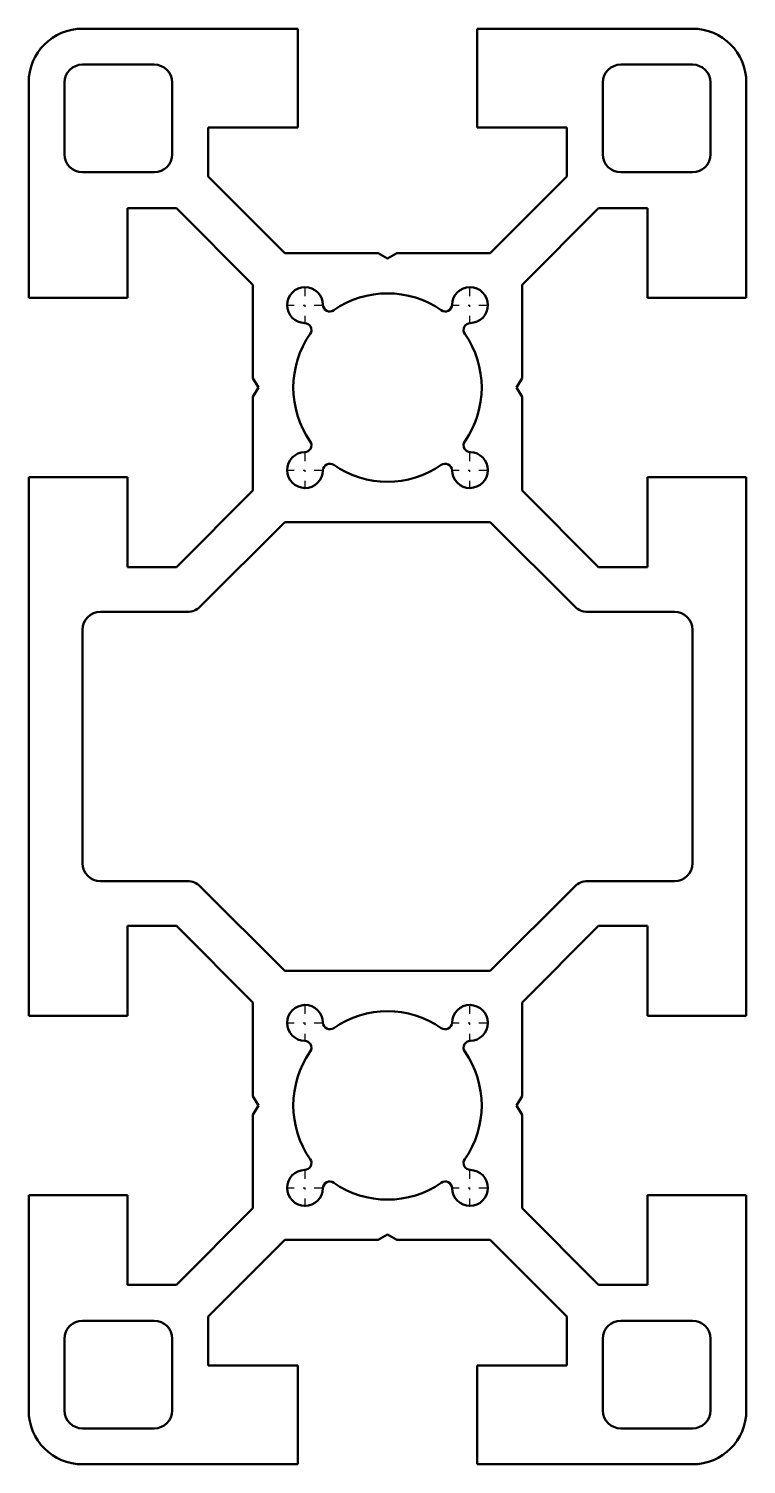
# Model space of a CAD drawing. Header units: millimetres. Extents: x -20 to 20, y -40 to 40.
import ezdxf

# ---------------------------------------------------------------- set-up
doc = ezdxf.new("R2010")
doc.units = ezdxf.units.MM
doc.linetypes.add('Center', pattern=[1.5, 0.45, -0.5, 0.05, -0.5])
doc.layers.add('center', color=4, linetype='Center', lineweight=25)
doc.layers.add('vis', color=1, linetype='Continuous', lineweight=50)

msp = doc.modelspace()

# ---------------------------------------------------------------- linework, layer by layer
at = {"layer": 'center'}
for p, q in [((-4.596, 23.546), (-4.596, 25.646)), ((4.596, 23.546), (4.596, 25.646)), ((-5.646, 24.596), (-3.546, 24.596)), ((3.546, 24.596), (5.646, 24.596)), ((-4.596, 14.354), (-4.596, 16.454)), ((4.596, 14.354), (4.596, 16.454)), ((-5.646, 15.404), (-3.546, 15.404)), ((3.546, 15.404), (5.646, 15.404)), ((-4.596, -16.454), (-4.596, -14.354)), ((4.596, -16.454), (4.596, -14.354)), ((-5.646, -15.404), (-3.546, -15.404)), ((3.546, -15.404), (5.646, -15.404)), ((-4.596, -25.646), (-4.596, -23.546)), ((4.596, -25.646), (4.596, -23.546)), ((-5.646, -24.596), (-3.546, -24.596)), ((3.546, -24.596), (5.646, -24.596))]:
    msp.add_line(p, q, dxfattribs=at)
at = {"layer": 'vis'}
for p, q in [((-5, 40), (-17, 40)), ((-5, 34.5), (-5, 40)), ((17, 40), (5, 40)), ((5, 40), (5, 34.5)), ((-13, 38), (-17, 38)), ((17, 38), (13, 38)), ((-20, 37), (-20, 25)), ((-18, 37), (-18, 33)), ((-12, 33), (-12, 37)), ((12, 37), (12, 33)), ((18, 33), (18, 37)), ((20, 25), (20, 37)), ((-10, 31.768), (-10, 34.5)), ((-10, 34.5), (-5, 34.5)), ((5, 34.5), (10, 34.5)), ((10, 34.5), (10, 31.768)), ((-17, 32), (-13, 32)), ((-5.732, 27.5), (-10, 31.768)), ((10, 31.768), (5.732, 27.5)), ((13, 32), (17, 32)), ((-14.5, 25), (-14.5, 30)), ((-14.5, 30), (-11.768, 30)), ((-11.768, 30), (-7.5, 25.732)), ((7.5, 25.732), (11.768, 30)), ((11.768, 30), (14.5, 30)), ((14.5, 30), (14.5, 25)), ((-0.52, 27.5), (-5.732, 27.5)), ((0, 27.2), (-0.52, 27.5)), ((0.52, 27.5), (0, 27.2)), ((5.732, 27.5), (0.52, 27.5)), ((-7.5, 25.732), (-7.5, 20.52)), ((7.5, 20.52), (7.5, 25.732)), ((-20, 25), (-14.5, 25)), ((14.5, 25), (20, 25)), ((-7.5, 20.52), (-7.2, 20)), ((7.2, 20), (7.5, 20.52)), ((7.5, 19.48), (7.2, 20)), ((-7.2, 20), (-7.5, 19.48)), ((-7.5, 19.48), (-7.5, 14.268)), ((7.5, 14.268), (7.5, 19.48)), ((-20, 15), (-20, -15)), ((-14.5, 15), (-20, 15)), ((-14.5, 10), (-14.5, 15)), ((20, 15), (14.5, 15)), ((14.5, 15), (14.5, 10)), ((20, -15), (20, 15)), ((-7.5, 14.268), (-11.768, 10)), ((11.768, 10), (7.5, 14.268)), ((-5.732, 12.5), (-10.439, 7.793)), ((5.732, 12.5), (-5.732, 12.5)), ((10.439, 7.793), (5.732, 12.5)), ((-11.768, 10), (-14.5, 10)), ((14.5, 10), (11.768, 10)), ((-11.146, 7.5), (-16, 7.5)), ((16, 7.5), (11.146, 7.5)), ((-17, 6.5), (-17, -6.5)), ((17, -6.5), (17, 6.5)), ((-16, -7.5), (-11.146, -7.5)), ((-10.439, -7.793), (-5.732, -12.5)), ((5.732, -12.5), (10.439, -7.793)), ((11.146, -7.5), (16, -7.5)), ((-14.5, -15), (-14.5, -10)), ((-14.5, -10), (-11.768, -10)), ((-11.768, -10), (-7.5, -14.268)), ((7.5, -14.268), (11.768, -10)), ((11.768, -10), (14.5, -10)), ((14.5, -10), (14.5, -15)), ((-5.732, -12.5), (5.732, -12.5)), ((-7.5, -14.268), (-7.5, -19.48)), ((7.5, -19.48), (7.5, -14.268)), ((-20, -15), (-14.5, -15)), ((14.5, -15), (20, -15)), ((-7.5, -19.48), (-7.2, -20)), ((7.2, -20), (7.5, -19.48)), ((7.5, -20.52), (7.2, -20)), ((-7.2, -20), (-7.5, -20.52)), ((-7.5, -20.52), (-7.5, -25.732)), ((7.5, -25.732), (7.5, -20.52)), ((-14.5, -25), (-20, -25)), ((-20, -25), (-20, -37)), ((-14.5, -30), (-14.5, -25)), ((20, -25), (14.5, -25)), ((14.5, -25), (14.5, -30)), ((20, -37), (20, -25)), ((-7.5, -25.732), (-11.768, -30)), ((11.768, -30), (7.5, -25.732)), ((-0.52, -27.5), (0, -27.2)), ((0, -27.2), (0.52, -27.5)), ((-10, -31.768), (-5.732, -27.5)), ((-5.732, -27.5), (-0.52, -27.5)), ((0.52, -27.5), (5.732, -27.5)), ((5.732, -27.5), (10, -31.768)), ((-11.768, -30), (-14.5, -30)), ((14.5, -30), (11.768, -30)), ((-13, -32), (-17, -32)), ((-10, -34.5), (-10, -31.768)), ((10, -31.768), (10, -34.5)), ((17, -32), (13, -32)), ((-18, -33), (-18, -37)), ((-12, -37), (-12, -33)), ((12, -33), (12, -37)), ((18, -37), (18, -33)), ((-5, -34.5), (-10, -34.5)), ((-5, -40), (-5, -34.5)), ((10, -34.5), (5, -34.5)), ((5, -34.5), (5, -40)), ((-17, -38), (-13, -38)), ((13, -38), (17, -38)), ((-17, -40), (-5, -40)), ((5, -40), (17, -40))]:
    msp.add_line(p, q, dxfattribs=at)
for centre, radius, start, end in [((17, 37), 3, 0, 90), ((-17, 37), 3, 90, 180), ((-17, 37), 1, 90, 180), ((-13, 37), 1, 0, 90), ((13, 37), 1, 90, 180), ((17, 37), 1, 0, 90), ((-17, 33), 1, 180, 270), ((-13, 33), 1, 270, 0), ((13, 33), 1, 180, 270), ((17, 33), 1, 270, 0), ((-4.596, 24.596), 1, 1.02074, 268.97926), ((0, 20), 5.25, 55.15915, 124.84085), ((4.596, 24.596), 1, 271.02074, 178.97926), ((-3.216, 24.621), 0.38, 181.02073, 304.84085), ((3.216, 24.621), 0.38, 235.15914, 358.97927), ((-4.621, 23.216), 0.38, 325.15915, 88.97927), ((4.621, 23.216), 0.38, 91.02073, 214.84085), ((0, 20), 5.25, 145.15915, 214.84085), ((0, 20), 5.25, 325.15915, 34.84085), ((-4.621, 16.784), 0.38, 271.02073, 34.84085), ((4.621, 16.784), 0.38, 145.15914, 268.97927), ((-4.596, 15.404), 1, 91.02074, 358.97926), ((4.596, 15.404), 1, 181.02074, 88.97926), ((-3.216, 15.379), 0.38, 55.15914, 178.97927), ((0, 20), 5.25, 235.15915, 304.84085), ((3.216, 15.379), 0.38, 1.02073, 124.84085), ((-16, 6.5), 1, 90, 180), ((-11.146, 8.5), 1, 270, 315), ((11.146, 8.5), 1, 225, 270), ((16, 6.5), 1, 0, 90), ((-16, -6.5), 1, 180, 270), ((16, -6.5), 1, 270, 0), ((-11.146, -8.5), 1, 45, 90), ((11.146, -8.5), 1, 90, 135), ((-4.596, -15.404), 1, 1.02074, 268.97926), ((0, -20), 5.25, 55.15915, 124.84085), ((4.596, -15.404), 1, 271.02074, 178.97926), ((-3.216, -15.379), 0.38, 181.02073, 304.84085), ((3.216, -15.379), 0.38, 235.15914, 358.97927), ((-4.621, -16.784), 0.38, 325.15915, 88.97927), ((4.621, -16.784), 0.38, 91.02073, 214.84085), ((0, -20), 5.25, 145.15915, 214.84085), ((0, -20), 5.25, 325.15915, 34.84085), ((-4.621, -23.216), 0.38, 271.02073, 34.84085), ((4.621, -23.216), 0.38, 145.15914, 268.97927), ((-4.596, -24.596), 1, 91.02074, 358.97926), ((4.596, -24.596), 1, 181.02074, 88.97926), ((-3.216, -24.621), 0.38, 55.15914, 178.97927), ((0, -20), 5.25, 235.15915, 304.84085), ((3.216, -24.621), 0.38, 1.02073, 124.84085), ((-17, -33), 1, 90, 180), ((-13, -33), 1, 0, 90), ((13, -33), 1, 90, 180), ((17, -33), 1, 0, 90), ((-17, -37), 3, 180, 270), ((-17, -37), 1, 180, 270), ((-13, -37), 1, 270, 0), ((13, -37), 1, 180, 270), ((17, -37), 1, 270, 0), ((17, -37), 3, 270, 0)]:
    msp.add_arc(centre, radius, start, end, dxfattribs=at)

doc.saveas('drawing.dxf')
